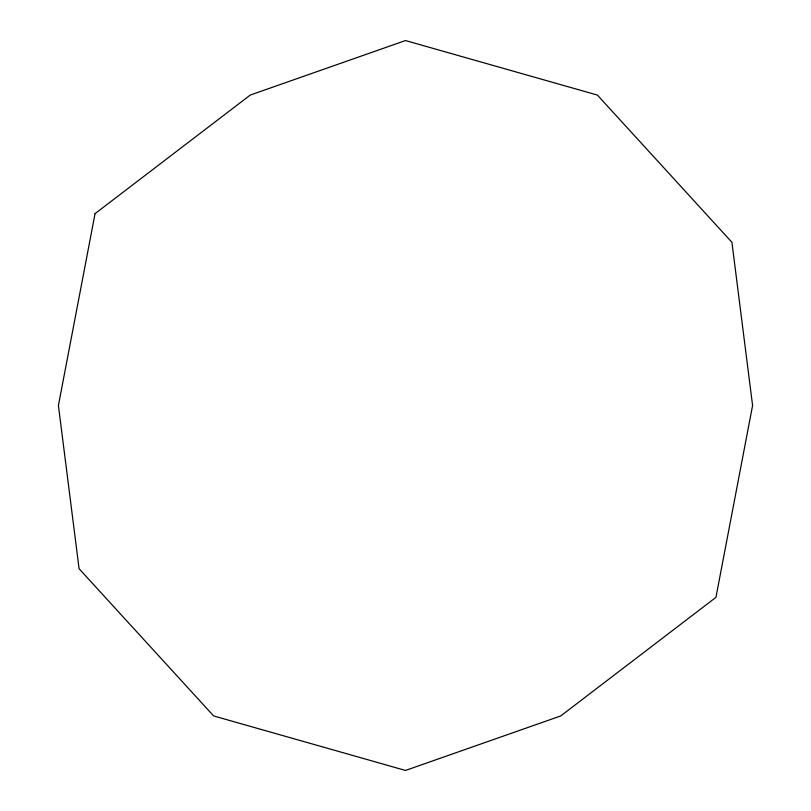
<?xml version="1.0" encoding="UTF-8"?>
<svg xmlns="http://www.w3.org/2000/svg" width="811" height="811" viewBox="0 0 811 811"><rect width="100%" height="100%" fill="white"/><g stroke="black" fill="none" stroke-linecap="round" stroke-linejoin="round"><path stroke-width="1.22" d="M95.059 213.638L58.412 405.5L79.083 568.714L213.638 715.941L405.5 770.45L560.725 715.951L715.941 597.362L752.588 405.5L731.917 242.286L597.362 95.059L405.5 40.55L250.275 95.049L95.059 213.638"/></g></svg>
